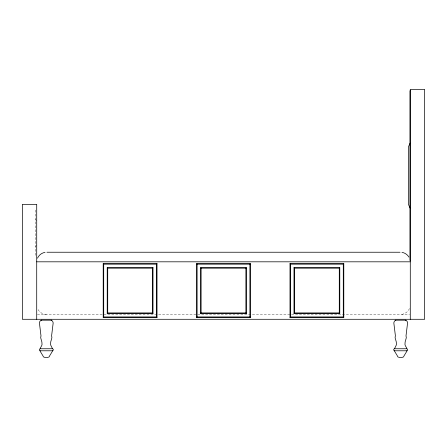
<?xml version="1.0" encoding="UTF-8"?>
<svg xmlns="http://www.w3.org/2000/svg" width="447" height="447" viewBox="0 0 447 447"><rect width="100%" height="100%" fill="white"/><g stroke="black" fill="none" stroke-linecap="round" stroke-linejoin="round"><path stroke-width="0.34" stroke-dasharray="2.23 1.68" d="M409.48 308.542C408.005 312.023 404.406 314.448 400.624 314.498M35.52 246.548L36.715 245.554M37.414 314.498L409.586 314.498M46.376 314.498C42.594 314.448 38.995 312.028 37.52 308.542M35.52 219.606L36.715 220.6M35.52 210.079L35.52 256.081"/><path stroke-width="0.67" d="M410.083 143.18L408.485 146.7L408.485 204.514L410.083 208.034M37.52 258.193C38.833 255.125 41.761 252.857 45.058 252.348M103.207 317.454L103.715 316.945L156.506 316.945L157.014 317.454L103.207 317.454L103.207 263.646L157.014 263.646L157.014 317.454M107.219 313.442L107.721 312.934L152.494 312.934L153.003 313.442L153.003 267.658L107.219 267.658L107.219 313.442L153.003 313.442M107.219 267.658L107.721 268.166L152.494 268.166L153.003 267.658M156.506 316.945L156.506 264.155L157.014 263.646M196.596 317.454L197.105 316.945L249.895 316.945L250.404 317.454L250.404 263.646L196.596 263.646L196.596 317.454L250.404 317.454M200.608 313.442L201.116 312.934L245.884 312.934L246.392 313.442L246.392 267.658L200.608 267.658L200.608 313.442L246.392 313.442M245.884 312.934L245.884 268.166L246.392 267.658M196.596 263.646L197.105 264.155L249.895 264.155L250.404 263.646M289.986 317.454L290.494 316.945L290.494 264.155L289.986 263.646L343.793 263.646L343.793 317.454L289.986 317.454L289.986 263.646M293.997 313.442L294.506 312.934L339.279 312.934L339.781 313.442L293.997 313.442L293.997 267.658L339.781 267.658L339.781 313.442M339.279 312.934L339.279 268.166L339.781 267.658M343.793 317.454L343.285 316.945L343.285 264.155L343.793 263.646M410.285 90.596L409.983 90.752L409.983 260.467L410.285 260.618M41.415 320.186L39.956 321.164L39.414 322.902L41.012 336.021C39.822 337.664 42.275 341.128 41.979 343.614C42.599 345.492 40.029 347.526 40.269 348.755L52.327 348.755C53.629 348.71 53.629 350.834 52.327 350.783L40.269 350.783C38.967 350.834 38.967 348.71 40.269 348.755M395.818 320.186L394.366 321.164L393.824 322.902L395.422 336.021C394.276 337.507 396.444 340.765 396.383 343.045C397.07 345.106 394.684 347.397 394.673 348.755L406.731 348.755C408.033 348.71 408.033 350.834 406.731 350.783L394.673 350.783C393.371 350.834 393.371 348.71 394.673 348.755M52.327 348.755C52.316 347.403 49.93 345.106 50.617 343.045C50.556 340.765 52.724 337.507 51.578 336.021L53.176 322.902L52.634 321.164L51.181 320.186M40.269 350.783L40.085 351.107L42.862 355.678C42.415 358.248 50.176 358.248 49.734 355.678L52.511 351.107L52.327 350.783M406.731 348.755C406.971 347.526 404.401 345.492 405.021 343.614C404.725 341.128 407.178 337.664 405.988 336.021L407.586 322.902L407.044 321.164L405.585 320.186M394.673 350.783L394.489 351.107L397.266 355.678C396.824 358.248 404.585 358.248 404.138 355.678L406.915 351.107L406.731 350.783M46.924 252.237L400.076 252.237M36.715 261.813L410.285 261.813M103.207 263.646L103.715 264.155L156.506 264.155M290.494 264.155L343.285 264.155M200.608 267.658L201.116 268.166L245.884 268.166M293.997 267.658L294.506 268.166L339.279 268.166M290.494 316.945L343.285 316.945M40.951 320.186L51.64 320.186M395.36 320.186L406.049 320.186M401.942 252.348C404.82 252.801 407.435 254.578 408.916 257.081M410.285 319.287L410.285 89.4L424.65 89.4L424.65 319.287L22.35 319.287L22.35 204.34L36.715 204.34L36.715 319.287M294.506 268.166L294.506 312.934M249.895 264.155L249.895 316.945M201.116 268.166L201.116 312.934M197.105 264.155L197.105 316.945M152.494 268.166L152.494 312.934M107.721 268.166L107.721 312.934M103.715 264.155L103.715 316.945"/></g></svg>
